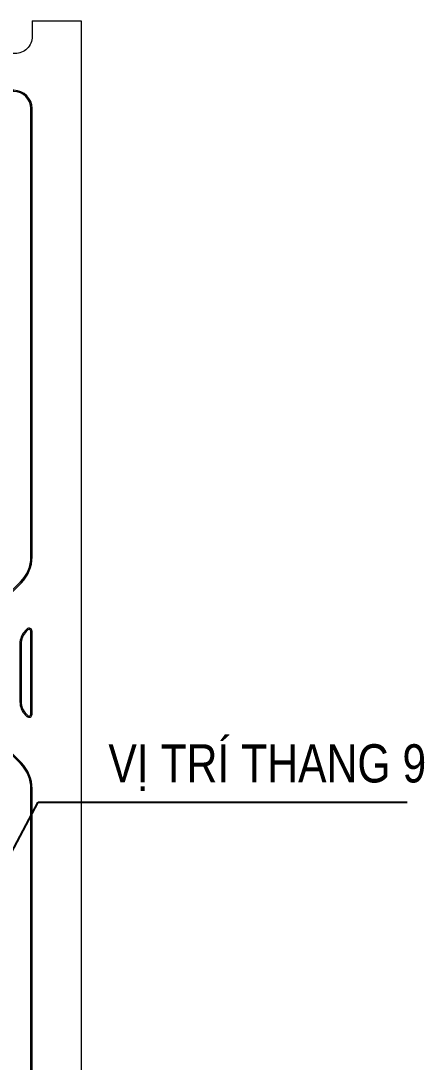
# Model space of a CAD drawing. Header units: millimetres. Extents: x 379264 to 1158416, y -283062 to 356890.
# Drawn here: x 1020713 to 1022033, y -7445 to -4037 of the extents above; entities that cross this region are included whole.
import ezdxf

# ---------------------------------------------------------------- set-up
doc = ezdxf.new("R2010")
doc.units = ezdxf.units.MM
for name, color, linetype in [('01PM. TEXT A', 3, 'Continuous'), ('BLOCK A - CHI TIET THANG 1$0$Dim 100', 1, 'Continuous'), ('BLOCK C - CHI TIET THANG 9$0$DnW', 20, 'Continuous')]:
    doc.layers.add(name, color=color, linetype=linetype)
doc.layers.add('keyplan TANG 1$0$Hatch vat lieu', color=250, linetype='Continuous', lineweight=5)
doc.layers.add('keyplan TANG 1$0$Net Thay khac', color=250, linetype='Continuous', lineweight=15)
doc.styles.add('[PMDC2013]STYLE', font='arial.ttf', dxfattribs={"width": 0.8})
doc.dimstyles.new('BLOCK A - CHI TIET THANG 1$0$Dim 50 (A1-A2)', dxfattribs={"dimscale": 50, "dimtxt": 2.5, "dimasz": 0.7, "dimexe": 1, "dimexo": 1, "dimgap": 1, "dimtad": 1, "dimdec": 0, "dimzin": 12, "dimdsep": 46, "dimtxsty": '[PMDC2013]STYLE', "dimblk": 'ARCHTICK', "dimcen": 0, "dimdle": 1, "dimclrd": 2, "dimclre": 2, "dimclrt": 4, "dimadec": 0, "dimazin": 0, "dimtfac": 1, "dimtdec": 0, "dimtix": 1, "dimtmove": 2, "dimatfit": 3, "dimldrblk": 'ARCHTICK', "dimfxl": 1, "dimtolj": 1, "dimtzin": 0, "dimarcsym": 0})

# ---------------------------------------------------------------- blocks, each defined once
blk = doc.blocks.new('keyplan TANG 1')
at = {"layer": 'keyplan TANG 1$0$Hatch vat lieu'}
blk.add_lwpolyline([(109349.8, -14000), (109349.6, 42637.1, 0.19891179), (107650.8, 46738.3), (103168.9, 51220.3, -0.19889394), (101352.9, 55603.9), (101352, 67603.4, -0.19893092), (103167.9, 71987.9), (107650.6, 76470.7, 0.19891307), (109349.4, 80571.9), (109349.1, 153900, 0.41421223), (106549.1, 156700), (88996.8, 156700, 0.41421356), (87196.8, 154900, 0.41421356)], format="xyb", dxfattribs=at)
blk.add_lwpolyline([(108837.3, 68606.4), (108572.2, 68341.2, 0.19893191), (107752.1, 66361.1), (107752.8, 56846.9, 0.19889295), (108572.9, 54867.2), (108837.4, 54602.7, 0.66817944), (109349.5, 54814.8), (109349.5, 68394.3, 0.66817766)], format="xyb", close=True, dxfattribs=at)
at = {"layer": 'keyplan TANG 1$0$Net Thay khac'}
blk.add_line((109549, 168266.7), (117549, 168266.8), dxfattribs=at)
for points in [[(109549, 168266.7), (109549, 165700, -0.4142149), (106749, 162900), (-4407, 162900)], [(117549, 168266.8), (117549.8, -14005.5, 0.41421223)], [(109549.8, -14000), (109549.6, 42637.1, 0.19891179), (107792.2, 46879.8), (103310.3, 51361.7, -0.19889394), (101552.9, 55603.9), (101552, 67603.5, -0.19893092), (103309.3, 71846.5), (107792.1, 76329.3, 0.19891307), (109549.4, 80571.9), (109549.1, 153900, 0.41421223), (106549.1, 156900), (88996.8, 156900, 0.41421356), (86996.8, 154900)]]:
    blk.add_lwpolyline(points, format="xyb", dxfattribs=at)
blk.add_lwpolyline([(108695.9, 68747.8), (108430.8, 68482.7, 0.19893191), (107552.1, 66361.1), (107552.8, 56846.8, 0.19889295), (108431.5, 54725.7), (108696, 54461.3, 0.66817944), (109549.5, 54814.8), (109549.5, 68394.3, 0.66817766)], format="xyb", close=True, dxfattribs=at)
blk = doc.blocks.new('_ArchTick')
at = {"color": 0, "linetype": 'ByBlock', "const_width": 0.15}
blk.add_lwpolyline([(-0.5, -0.5), (0.5, 0.5)], dxfattribs=at)

msp = doc.modelspace()

# ---------------------------------------------------------------- block references
at = {"layer": 'BLOCK C - CHI TIET THANG 9$0$DnW', "xscale": 0.02, "yscale": 0.02, "zscale": 0.02}
msp.add_blockref('keyplan TANG 1', (1018559.23, -7402.72), dxfattribs=at)

# ---------------------------------------------------------------- next in the draw order: texts
at = {"layer": '01PM. TEXT A', "style": '[PMDC2013]STYLE', "width": 0.8}
msp.add_text('VỊ TRÍ THANG 9', height=125, dxfattribs=at).set_placement((1020999.78, -6529.58))

# ---------------------------------------------------------------- next in the draw order: leaders
at = {"layer": 'BLOCK A - CHI TIET THANG 1$0$Dim 100'}
msp.add_leader([(1020563.36, -6982.84), (1020769.91, -6594.42), (1021977.95, -6594.42)], dimstyle='BLOCK A - CHI TIET THANG 1$0$Dim 50 (A1-A2)', override={"dimasz": 1, "dimtad": 0}, dxfattribs=at)

doc.saveas('drawing.dxf')
